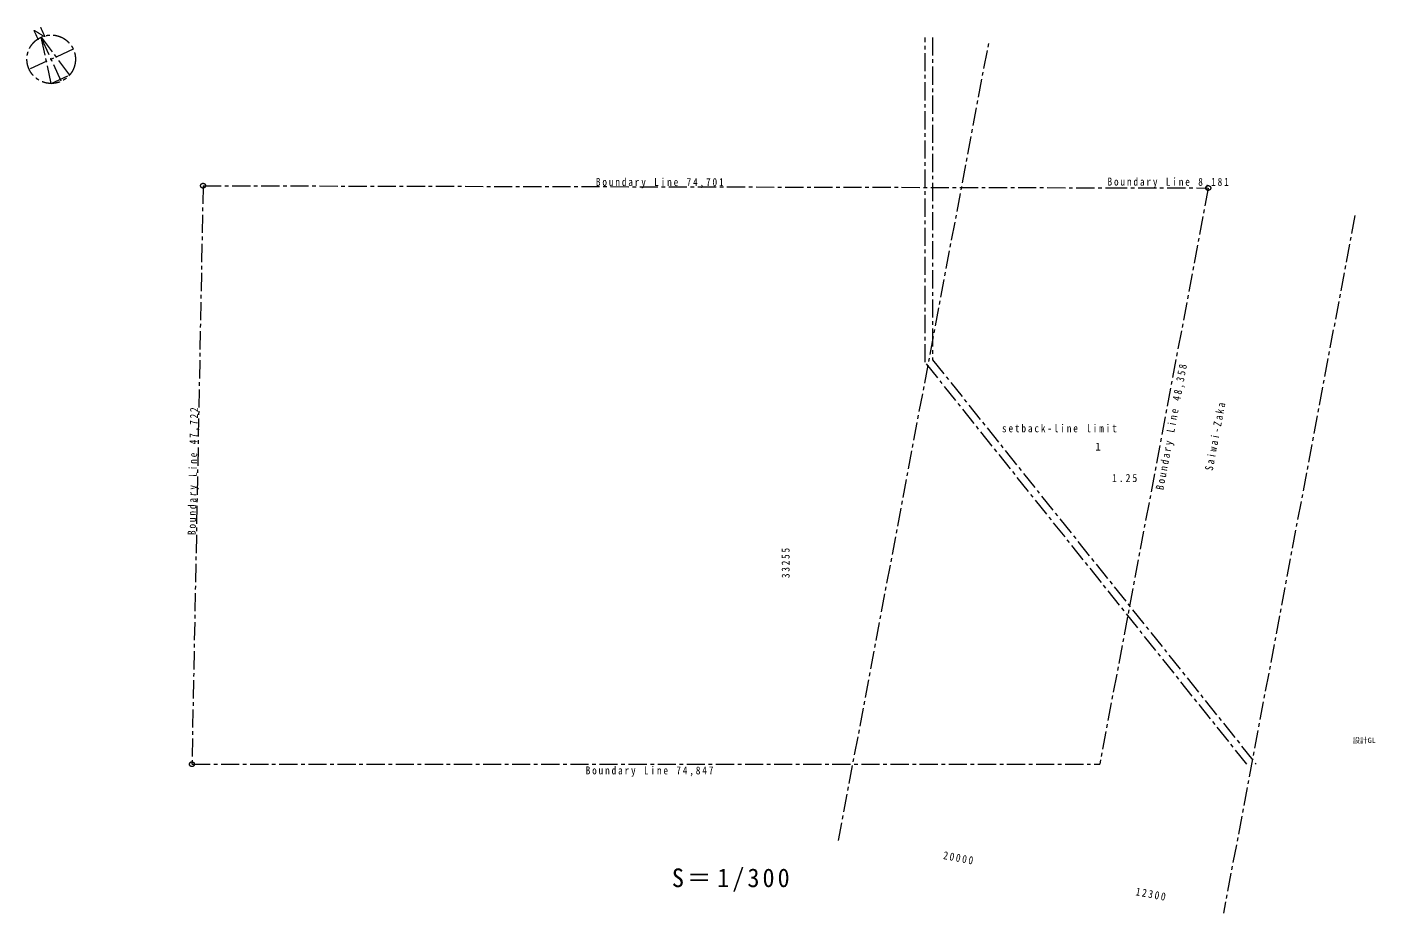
# Model space of a CAD drawing. Units: millimetres, scale not verified. Extents: x -58182 to 52889, y -34610 to 38474.
import ezdxf
from ezdxf.enums import TextEntityAlignment as Align

# ---------------------------------------------------------------- set-up
doc = ezdxf.new("R2010")
doc.units = ezdxf.units.MM
doc.header["$LTSCALE"] = 300
doc.linetypes.add('CHAIN1', pattern=[8, 5, -1, 1, -1])
doc.layers.add('0-0', color=5, linetype='CHAIN1', lineweight=9)
doc.layers.add('0-1', color=7, linetype='CHAIN1', lineweight=9)
doc.styles.add('ＭＳ ゴシック', font='')
doc.styles.get('ＭＳ ゴシック').set_extended_font_data('MS Gothic')

msp = doc.modelspace()

# ---------------------------------------------------------------- linework, layer by layer
at = {"layer": '0-0'}
for p, q in [((-55349.3, 33991.5), (-57015.1, 37628.1)), ((-54363.8, 36642.7), (-58000.5, 34976.9)), ((-56182.2, 35809.8), (-56068.1, 35862)), ((-56175.8, 33809.8), (-54671.8, 34498.7)), ((-43661.8, 25380.2), (31039.7, 25208.5)), ((51308.1, 22913), (40473.6, -34610.2))]:
    msp.add_line(p, q, dxfattribs=at)
for points in [[(-56175.8, 33809.8), (-57015.1, 37628.1), (-54671.8, 34498.7)], [(-43661.8, 25380.2), (-44577.4, -22333.5), (30269.6, -22333.5)], [(31039.7, 25208.5), (39220.6, 25189.7), (30269.6, -22333.5)]]:
    msp.add_lwpolyline(points, dxfattribs=at)
for centre, radius in [((-56182.2, 35809.8), 2000), ((-43661.8, 25380.2), 200), ((39220.6, 25189.7), 200), ((-44577.4, -22333.5), 200)]:
    msp.add_circle(centre, radius, dxfattribs=at)
at = {"layer": '0-1'}
for p, q in [((8731.7, -28631.6), (21151.6, 37308.7)), ((15881.6, 10816.6), (15881.6, 37606.8)), ((16481.6, 37606.8), (16481.6, 11027)), ((42401.7, -22333.5), (15881.6, 10816.6)), ((16481.6, 11027), (43170.1, -22333.5))]:
    msp.add_line(p, q, dxfattribs=at)

# ---------------------------------------------------------------- texts
at = {"layer": '0-0', "color": 7, "style": 'ＭＳ ゴシック'}
msp.add_text('Ｎ', height=879.8, rotation=24.61, dxfattribs=at).set_placement((-57403.2, 37034.5), align=Align.BOTTOM_LEFT)
at = {"layer": '0-0', "color": 7, "char_height": 659.8, "attachment_point": 7, "style": 'ＭＳ ゴシック'}
for s, insert, rotation in [('\\T1.4;\\W0.85;Boundary\\~Line\\~74,701', (-11272.8, 25172.4), 359.868), ('\\T1.4;\\W0.85;Boundary\\~Line\\~8,181', (30912.4, 25194.3), 359.868), ('\\T1.4;\\W0.85;Boundary\\~Line\\~48,358', (35709.3, 210.3), 79.333), ('\\T1.4;\\W0.85;Boundary\\~Line\\~47,722', (-44081.2, -3440.2), 88.901), ('\\T1.39;\\W0.85;Saiwai-Zaka', (39593.7, 1838.8), 79.333)]:
    msp.add_mtext(s, dxfattribs=dict(at, insert=insert, rotation=rotation))
at = {"layer": '0-0', "color": 7, "insert": (-12115.5, -23366.7), "char_height": 659.8, "attachment_point": 7, "style": 'ＭＳ ゴシック'}
msp.add_mtext('\\T1.4;\\W0.85;Boundary\\~Line\\~74,847', dxfattribs=at)
at = {"layer": '0-1', "style": 'ＭＳ ゴシック'}
msp.add_text('1', height=659.8, dxfattribs=at).set_placement((29913.1, 3330.5), align=Align.BOTTOM_LEFT)
at = {"layer": '0-1', "color": 4, "style": 'ＭＳ ゴシック'}
msp.add_text('設計GL', height=439.9, dxfattribs=at).set_placement((51119.2, -20715.8), align=Align.BOTTOM_LEFT)
at = {"layer": '0-1', "char_height": 659.8, "attachment_point": 7, "style": 'ＭＳ ゴシック'}
for s, insert in [('\\T1.4;\\W0.85;setback-line\\~limit', (22212.5, 5030.5)), ('\\T1.38;\\W0.9;1.25', (31287.5, 930.5))]:
    msp.add_mtext(s, dxfattribs=dict(at, insert=insert))
for s, insert, rotation in [('\\T1.38;\\W0.85;33255', (4710, -6980.9), 90), ('\\T1.38;\\W0.85;20000', (17322.6, -30158.1), 349.333), ('\\T1.38;\\W0.85;12300', (33193.5, -33147.4), 349.333)]:
    msp.add_mtext(s, dxfattribs=dict(at, insert=insert, rotation=rotation))
at = {"layer": '0-1', "color": 2, "insert": (-7498.2, -32845.2), "char_height": 1540, "attachment_point": 7, "style": 'ＭＳ ゴシック'}
msp.add_mtext('\\T1.25;\\W0.95;\u3000S＝1/300', dxfattribs=at)

doc.saveas('drawing.dxf')
